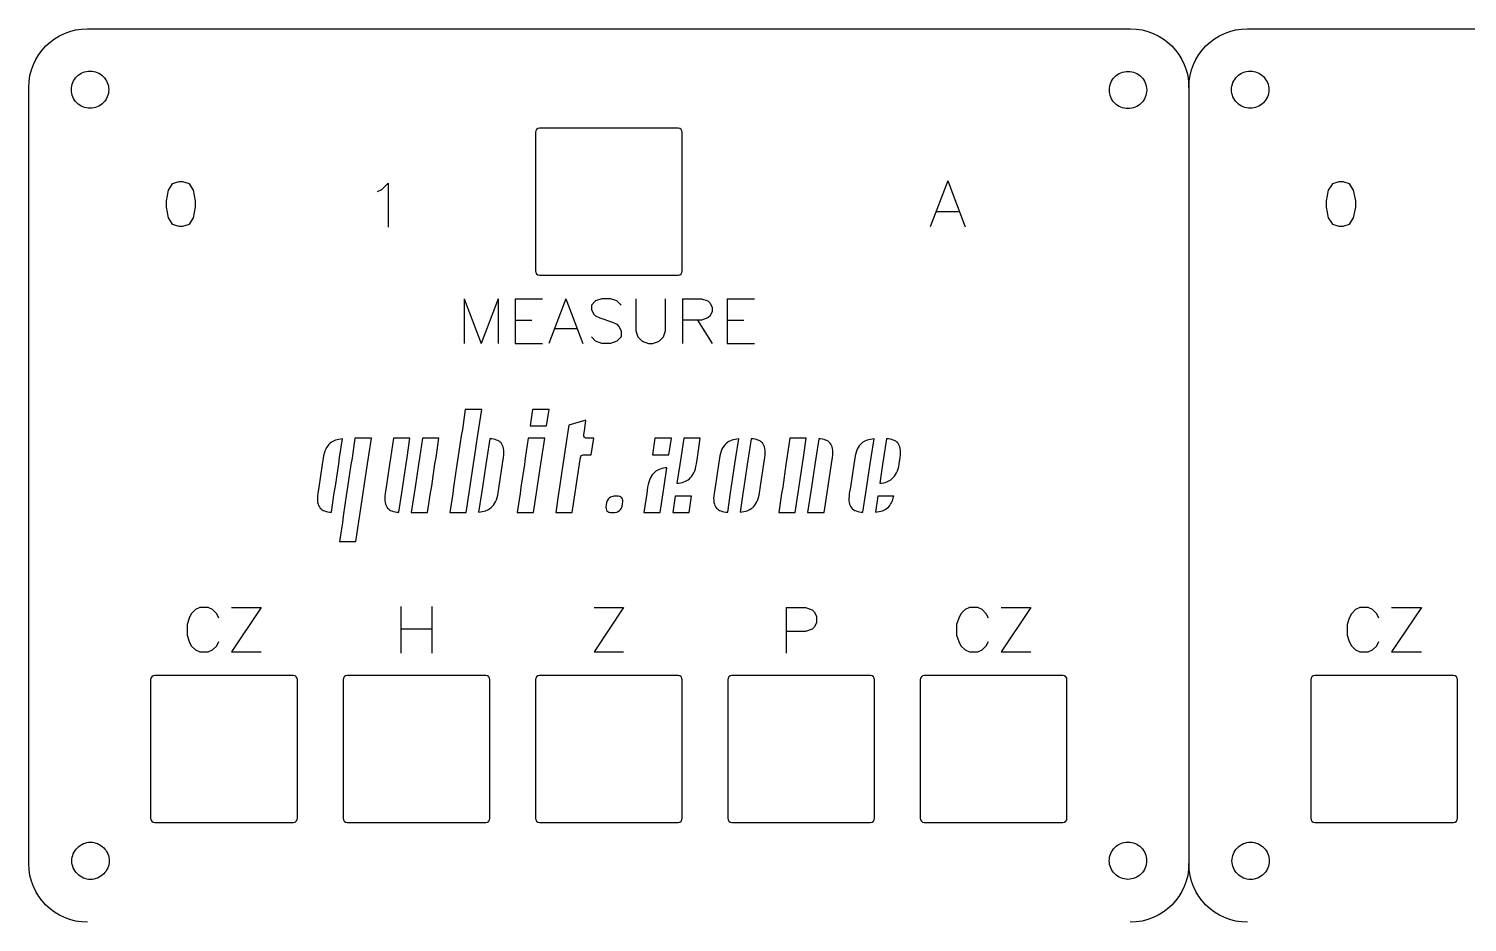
# Model space of a CAD drawing. Extents: x 0 to 498, y 0 to 383.
# Drawn here: x 0 to 123.4, y 306.8 to 383.5 of the extents above; entities that cross this region are included whole.
import ezdxf

# ---------------------------------------------------------------- set-up
doc = ezdxf.new("R2010")
doc.units = 0
doc.layers.get('0').update_dxf_attribs({"true_color": 0xffffff})

msp = doc.modelspace()

# ---------------------------------------------------------------- linework, layer by layer
at = {"color": 1, "true_color": 0xff0000}
for p, q in [((5.03, 383.5), (94.53, 383.5)), ((5.03, 383.5), (5.03, 383.5)), ((104.58, 383.5), (194.09, 383.5)), ((104.58, 383.5), (104.58, 383.5)), ((0, 311.83), (0, 378.47)), ((6.86, 378.27), (6.86, 378.27)), ((95.94, 378.24), (95.94, 378.24)), ((99.56, 378.47), (99.56, 311.83)), ((106.42, 378.27), (106.42, 378.27)), ((55.73, 374.96), (43.83, 374.96)), ((43.83, 362.35), (55.73, 362.35)), ((38.87, 350.82), (37.46, 350.82)), ((37.46, 350.82), (37.46, 350.82)), ((38.63, 349.18), (38.87, 350.82)), ((43.24, 350.82), (43.03, 349.4)), ((44.65, 350.82), (43.24, 350.82)), ((44.44, 349.4), (44.65, 350.82)), ((43.03, 349.4), (44.44, 349.4)), ((46.34, 349.47), (46.29, 349.11)), ((47.82, 349.9), (46.34, 349.47)), ((47.71, 349.18), (47.82, 349.9)), ((47.82, 349.9), (47.82, 349.9)), ((26.68, 346.7), (26.92, 348.3)), ((29.41, 348.34), (27.99, 348.34)), ((27.99, 348.34), (27.99, 348.34)), ((29.16, 346.7), (29.41, 348.34)), ((31.3, 348.34), (31.04, 346.63)), ((32.71, 348.34), (31.3, 348.34)), ((32.46, 346.7), (32.71, 348.34)), ((33.78, 348.34), (33.52, 346.63)), ((35.19, 348.34), (33.78, 348.34)), ((34.95, 346.7), (35.19, 348.34)), ((37.12, 348.56), (36.83, 346.63)), ((37.21, 349.11), (37.12, 348.56)), ((38.25, 346.7), (38.54, 348.63)), ((38.54, 348.63), (38.63, 349.18)), ((39.56, 348.31), (39.31, 346.63)), ((39.56, 348.31), (39.56, 348.31)), ((44.28, 348.34), (42.87, 348.34)), ((44.03, 346.7), (44.28, 348.34)), ((46.21, 348.56), (45.92, 346.63)), ((46.29, 349.11), (46.21, 348.56)), ((47.63, 348.63), (47.71, 349.18)), ((48.27, 346.92), (48.48, 348.34)), ((53.74, 348.34), (53.53, 346.92)), ((55.15, 348.34), (53.74, 348.34)), ((54.94, 346.92), (55.15, 348.34)), ((57.63, 348.34), (56.21, 348.34)), ((56.21, 348.34), (56.21, 348.34)), ((57.39, 346.7), (57.63, 348.34)), ((60.69, 346.7), (60.93, 348.3)), ((62, 348.31), (61.74, 346.63)), ((62, 348.31), (62, 348.31)), ((65.32, 348.34), (65.06, 346.63)), ((66.73, 348.34), (65.32, 348.34)), ((66.49, 346.7), (66.73, 348.34)), ((67.79, 348.31), (67.54, 346.63)), ((67.79, 348.31), (67.79, 348.31)), ((72.3, 346.7), (72.54, 348.3)), ((73.61, 348.31), (73.36, 346.63)), ((73.61, 348.31), (73.61, 348.31)), ((47.59, 346.92), (48.27, 346.92)), ((53.53, 346.92), (54.94, 346.92)), ((25.18, 346.08), (24.89, 344.15)), ((25.26, 346.63), (25.18, 346.08)), ((26.31, 344.22), (26.6, 346.15)), ((26.6, 346.15), (26.68, 346.7)), ((27.65, 346.08), (27.36, 344.15)), ((27.74, 346.63), (27.65, 346.08)), ((28.79, 344.22), (29.08, 346.15)), ((29.08, 346.15), (29.16, 346.7)), ((30.96, 346.08), (30.67, 344.15)), ((31.04, 346.63), (30.96, 346.08)), ((32.38, 346.15), (32.46, 346.7)), ((33.44, 346.08), (33.15, 344.15)), ((33.52, 346.63), (33.44, 346.08)), ((34.86, 346.15), (34.95, 346.7)), ((36.75, 346.08), (36.46, 344.15)), ((36.83, 346.63), (36.75, 346.08)), ((38.17, 346.15), (38.25, 346.7)), ((39.22, 346.08), (38.94, 344.15)), ((39.31, 346.63), (39.22, 346.08)), ((40.36, 344.22), (40.65, 346.15)), ((40.65, 346.15), (40.73, 346.7)), ((42.53, 346.08), (42.24, 344.15)), ((42.61, 346.63), (42.53, 346.08)), ((43.66, 344.22), (43.95, 346.15)), ((43.95, 346.15), (44.03, 346.7)), ((45.83, 346.08), (45.55, 344.15)), ((45.92, 346.63), (45.83, 346.08)), ((46.97, 344.22), (47.25, 346.15)), ((47.25, 346.15), (47.34, 346.7)), ((54.53, 344.22), (54.77, 345.82)), ((54.77, 345.82), (54.77, 345.82)), ((55.88, 346.08), (55.63, 344.48)), ((55.96, 346.63), (55.88, 346.08)), ((57.3, 346.15), (57.39, 346.7)), ((59.18, 346.08), (58.9, 344.15)), ((59.27, 346.63), (59.18, 346.08)), ((60.6, 346.15), (60.69, 346.7)), ((61.66, 346.08), (61.37, 344.15)), ((61.74, 346.63), (61.66, 346.08)), ((62.8, 344.22), (63.08, 346.15)), ((63.08, 346.15), (63.17, 346.7)), ((64.98, 346.08), (64.7, 344.15)), ((65.06, 346.63), (64.98, 346.08)), ((66.4, 346.15), (66.49, 346.7)), ((67.46, 346.08), (67.17, 344.15)), ((67.54, 346.63), (67.46, 346.08)), ((68.88, 346.15), (68.97, 346.7)), ((70.8, 346.08), (70.51, 344.15)), ((70.88, 346.63), (70.8, 346.08)), ((71.93, 344.22), (72.22, 346.15)), ((72.22, 346.15), (72.3, 346.7)), ((73.27, 346.08), (73.03, 344.48)), ((73.36, 346.63), (73.27, 346.08)), ((74.7, 346.15), (74.78, 346.7)), ((74.78, 346.7), (74.78, 346.7)), ((24.89, 344.15), (24.8, 343.59)), ((25.97, 341.99), (26.22, 343.67)), ((26.22, 343.67), (26.31, 344.22)), ((27.28, 343.6), (26.99, 341.67)), ((27.36, 344.15), (27.28, 343.6)), ((28.71, 343.67), (28.79, 344.22)), ((30.67, 344.15), (30.59, 343.59)), ((31.76, 341.99), (32.01, 343.67)), ((32.01, 343.67), (32.1, 344.22)), ((33.07, 343.59), (32.82, 341.96)), ((33.15, 344.15), (33.07, 343.59)), ((34.23, 341.96), (34.49, 343.67)), ((34.49, 343.67), (34.58, 344.22)), ((36.38, 343.59), (36.13, 341.96)), ((36.46, 344.15), (36.38, 343.59)), ((37.54, 341.96), (37.8, 343.67)), ((37.8, 343.67), (37.88, 344.22)), ((38.85, 343.59), (38.61, 342)), ((38.94, 344.15), (38.85, 343.59)), ((40.28, 343.67), (40.36, 344.22)), ((42.16, 343.6), (41.91, 341.96)), ((42.24, 344.15), (42.16, 343.6)), ((43.32, 341.96), (43.58, 343.67)), ((43.58, 343.67), (43.66, 344.22)), ((45.46, 343.59), (45.22, 341.96)), ((45.55, 344.15), (45.46, 343.59)), ((46.63, 341.96), (46.88, 343.67)), ((46.88, 343.67), (46.97, 344.22)), ((50.39, 343.38), (50.39, 343.38)), ((53.03, 343.6), (52.78, 341.96)), ((53.11, 344.15), (53.03, 343.6)), ((54.19, 341.96), (54.45, 343.67)), ((54.45, 343.67), (54.53, 344.22)), ((55.47, 343.38), (55.26, 341.96)), ((56.88, 343.38), (55.47, 343.38)), ((56.67, 341.96), (56.88, 343.38)), ((58.9, 344.15), (58.81, 343.59)), ((59.98, 341.99), (60.23, 343.67)), ((60.23, 343.67), (60.32, 344.22)), ((61.29, 343.59), (61.05, 342)), ((61.37, 344.15), (61.29, 343.59)), ((62.72, 343.67), (62.8, 344.22)), ((64.61, 343.59), (64.36, 341.96)), ((64.7, 344.15), (64.61, 343.59)), ((65.77, 341.96), (66.03, 343.67)), ((66.03, 343.67), (66.12, 344.22)), ((67.09, 343.59), (66.84, 341.96)), ((67.17, 344.15), (67.09, 343.59)), ((68.25, 341.96), (68.51, 343.67)), ((68.51, 343.67), (68.6, 344.22)), ((70.51, 344.15), (70.42, 343.59)), ((71.59, 341.99), (71.84, 343.67)), ((71.84, 343.67), (71.93, 344.22)), ((72.87, 343.38), (72.66, 342)), ((74.24, 343.38), (72.87, 343.38)), ((32.82, 341.96), (34.23, 341.96)), ((36.13, 341.96), (37.54, 341.96)), ((41.91, 341.96), (43.32, 341.96)), ((45.22, 341.96), (46.63, 341.96)), ((52.78, 341.96), (54.19, 341.96)), ((55.26, 341.96), (56.67, 341.96)), ((64.36, 341.96), (65.77, 341.96)), ((66.84, 341.96), (68.25, 341.96)), ((26.91, 341.11), (26.66, 339.48)), ((26.99, 341.67), (26.91, 341.11)), ((28.08, 339.48), (28.34, 341.19)), ((28.34, 341.19), (28.42, 341.74)), ((26.66, 339.48), (28.08, 339.48)), ((22.71, 327.97), (10.81, 327.97)), ((39.22, 327.97), (27.32, 327.97)), ((55.73, 327.97), (43.83, 327.97)), ((72.24, 327.97), (60.34, 327.97)), ((88.75, 327.97), (76.85, 327.97)), ((122.27, 327.97), (110.37, 327.97)), ((10.81, 315.36), (22.71, 315.36)), ((43.83, 315.36), (55.73, 315.36)), ((60.34, 315.36), (72.24, 315.36)), ((76.85, 315.36), (88.75, 315.36)), ((110.37, 315.36), (122.27, 315.36)), ((6.9, 312.07), (6.9, 312.07)), ((95.93, 312.08), (95.93, 312.08)), ((106.46, 312.07), (106.46, 312.07))]:
    msp.add_line(p, q, dxfattribs=at)
at = {"color": 7, "true_color": 0xffffff}
for p, q in [((12.87, 370.37), (12.32, 370.19)), ((13.23, 370.37), (12.87, 370.37)), ((13.78, 370.19), (13.23, 370.37)), ((78.87, 370.43), (77.37, 366.49)), ((78.87, 370.43), (80.36, 366.49)), ((112.43, 370.37), (111.88, 370.19)), ((112.79, 370.37), (112.43, 370.37)), ((113.34, 370.19), (112.79, 370.37)), ((11.96, 369.64), (11.78, 368.73)), ((12.32, 370.19), (11.96, 369.64)), ((14.14, 369.64), (13.78, 370.19)), ((14.32, 368.73), (14.14, 369.64)), ((29.93, 369.52), (30.29, 369.7)), ((30.29, 369.7), (30.83, 370.24)), ((30.83, 370.24), (30.83, 366.46)), ((111.52, 369.64), (111.34, 368.73)), ((111.88, 370.19), (111.52, 369.64)), ((113.7, 369.64), (113.34, 370.19)), ((113.88, 368.73), (113.7, 369.64)), ((11.78, 368.73), (11.78, 368.19)), ((11.78, 368.19), (11.96, 367.28)), ((14.14, 367.28), (14.32, 368.19)), ((14.32, 368.19), (14.32, 368.73)), ((111.34, 368.73), (111.34, 368.19)), ((111.34, 368.19), (111.52, 367.28)), ((113.7, 367.28), (113.88, 368.19)), ((113.88, 368.19), (113.88, 368.73)), ((11.96, 367.28), (12.32, 366.73)), ((12.32, 366.73), (12.87, 366.55)), ((13.23, 366.55), (13.78, 366.73)), ((13.78, 366.73), (14.14, 367.28)), ((77.93, 367.81), (79.8, 367.81)), ((111.52, 367.28), (111.88, 366.73)), ((111.88, 366.73), (112.43, 366.55)), ((112.79, 366.55), (113.34, 366.73)), ((113.34, 366.73), (113.7, 367.28)), ((12.87, 366.55), (13.23, 366.55)), ((112.43, 366.55), (112.79, 366.55)), ((37.36, 360.31), (37.36, 356.49)), ((37.36, 360.31), (38.82, 356.49)), ((40.27, 360.31), (38.82, 356.49)), ((40.27, 360.31), (40.27, 356.49)), ((41.73, 360.31), (41.73, 356.49)), ((41.73, 360.31), (44.09, 360.31)), ((46.09, 360.31), (44.64, 356.49)), ((46.09, 360.31), (47.55, 356.49)), ((48.64, 360.13), (48.28, 359.76)), ((48.28, 359.76), (48.28, 359.4)), ((48.28, 359.4), (48.46, 359.04)), ((49.19, 360.31), (48.64, 360.13)), ((49.92, 360.31), (49.19, 360.31)), ((50.46, 360.13), (49.92, 360.31)), ((50.83, 359.76), (50.46, 360.13)), ((52.1, 360.31), (52.1, 357.58)), ((54.65, 357.58), (54.65, 360.31)), ((56.1, 360.31), (56.1, 356.49)), ((56.1, 360.31), (57.74, 360.31)), ((57.74, 360.31), (58.29, 360.13)), ((58.29, 360.13), (58.47, 359.95)), ((58.47, 359.95), (58.65, 359.58)), ((58.65, 359.58), (58.65, 359.22)), ((59.93, 360.31), (59.93, 356.49)), ((59.93, 360.31), (62.29, 360.31)), ((41.73, 358.49), (43.18, 358.49)), ((48.46, 359.04), (48.64, 358.86)), ((48.64, 358.86), (49.01, 358.67)), ((49.01, 358.67), (50.1, 358.31)), ((50.1, 358.31), (50.46, 358.13)), ((50.46, 358.13), (50.64, 357.95)), ((57.74, 358.49), (56.1, 358.49)), ((57.38, 358.49), (58.65, 356.49)), ((58.29, 358.67), (57.74, 358.49)), ((58.47, 358.86), (58.29, 358.67)), ((58.65, 359.22), (58.47, 358.86)), ((59.93, 358.49), (61.38, 358.49)), ((45.18, 357.76), (47, 357.76)), ((48.64, 356.67), (48.28, 357.04)), ((50.83, 357.04), (50.46, 356.67)), ((50.64, 357.95), (50.83, 357.58)), ((50.83, 357.58), (50.83, 357.04)), ((52.1, 357.58), (52.28, 357.04)), ((52.28, 357.04), (52.65, 356.67)), ((54.1, 356.67), (54.47, 357.04)), ((54.47, 357.04), (54.65, 357.58)), ((41.73, 356.49), (44.09, 356.49)), ((49.19, 356.49), (48.64, 356.67)), ((49.92, 356.49), (49.19, 356.49)), ((50.46, 356.67), (49.92, 356.49)), ((52.65, 356.67), (53.19, 356.49)), ((53.19, 356.49), (53.56, 356.49)), ((53.56, 356.49), (54.1, 356.67)), ((59.93, 356.49), (62.29, 356.49)), ((14.31, 333.64), (13.95, 333.27)), ((14.68, 333.82), (14.31, 333.64)), ((15.4, 333.82), (14.68, 333.82)), ((15.77, 333.64), (15.4, 333.82)), ((16.13, 333.27), (15.77, 333.64)), ((19.95, 333.82), (17.4, 330)), ((17.4, 333.82), (19.95, 333.82)), ((31.94, 333.91), (31.94, 329.91)), ((34.6, 333.91), (34.6, 329.91)), ((51.05, 333.82), (48.51, 330)), ((48.51, 333.82), (51.05, 333.82)), ((64.99, 333.82), (64.99, 329.91)), ((64.99, 333.82), (66.66, 333.82)), ((66.66, 333.82), (67.22, 333.63)), ((67.22, 333.63), (67.41, 333.44)), ((67.41, 333.44), (67.59, 333.07)), ((80.35, 333.64), (79.99, 333.27)), ((80.72, 333.82), (80.35, 333.64)), ((81.44, 333.82), (80.72, 333.82)), ((81.81, 333.64), (81.44, 333.82)), ((82.17, 333.27), (81.81, 333.64)), ((85.99, 333.82), (83.44, 330)), ((83.44, 333.82), (85.99, 333.82)), ((113.87, 333.64), (113.51, 333.27)), ((114.24, 333.82), (113.87, 333.64)), ((114.96, 333.82), (114.24, 333.82)), ((115.33, 333.64), (114.96, 333.82)), ((115.69, 333.27), (115.33, 333.64)), ((119.51, 333.82), (116.96, 330)), ((116.96, 333.82), (119.51, 333.82)), ((13.77, 332.91), (13.59, 332.36)), ((13.59, 332.36), (13.59, 331.45)), ((13.95, 333.27), (13.77, 332.91)), ((16.31, 332.91), (16.13, 333.27)), ((67.41, 332.14), (67.22, 331.95)), ((67.59, 332.51), (67.41, 332.14)), ((67.59, 333.07), (67.59, 332.51)), ((79.81, 332.91), (79.63, 332.36)), ((79.63, 332.36), (79.63, 331.45)), ((79.99, 333.27), (79.81, 332.91)), ((82.35, 332.91), (82.17, 333.27)), ((113.33, 332.91), (113.15, 332.36)), ((113.15, 332.36), (113.15, 331.45)), ((113.51, 333.27), (113.33, 332.91)), ((115.87, 332.91), (115.69, 333.27)), ((13.59, 331.45), (13.77, 330.91)), ((13.77, 330.91), (13.95, 330.54)), ((16.13, 330.54), (16.31, 330.91)), ((31.94, 332), (34.6, 332)), ((66.66, 331.77), (64.99, 331.77)), ((67.22, 331.95), (66.66, 331.77)), ((79.63, 331.45), (79.81, 330.91)), ((79.81, 330.91), (79.99, 330.54)), ((82.17, 330.54), (82.35, 330.91)), ((113.15, 331.45), (113.33, 330.91)), ((113.33, 330.91), (113.51, 330.54)), ((115.69, 330.54), (115.87, 330.91)), ((13.95, 330.54), (14.31, 330.18)), ((14.31, 330.18), (14.68, 330)), ((14.68, 330), (15.4, 330)), ((15.4, 330), (15.77, 330.18)), ((15.77, 330.18), (16.13, 330.54)), ((17.4, 330), (19.95, 330)), ((48.51, 330), (51.05, 330)), ((79.99, 330.54), (80.35, 330.18)), ((80.35, 330.18), (80.72, 330)), ((80.72, 330), (81.44, 330)), ((81.44, 330), (81.81, 330.18)), ((81.81, 330.18), (82.17, 330.54)), ((83.44, 330), (85.99, 330)), ((113.51, 330.54), (113.87, 330.18)), ((113.87, 330.18), (114.24, 330)), ((114.24, 330), (114.96, 330)), ((114.96, 330), (115.33, 330.18)), ((115.33, 330.18), (115.69, 330.54)), ((116.96, 330), (119.51, 330))]:
    msp.add_line(p, q, dxfattribs=at)
at = {"color": 1, "true_color": 0xff0000}
for points in [[(0, 378.47), (0, 381.25), (2.24, 383.5), (5.03, 383.5)], [(94.53, 383.5), (97.32, 383.5), (99.56, 381.25), (99.56, 378.47)], [(99.56, 378.47), (99.56, 381.25), (101.8, 383.5), (104.58, 383.5)], [(3.66, 378.27), (3.66, 378.69), (3.83, 379.1), (4.13, 379.4)], [(4.13, 379.4), (4.43, 379.7), (4.84, 379.87), (5.26, 379.87)], [(5.26, 379.87), (5.69, 379.87), (6.09, 379.7), (6.39, 379.4)], [(6.39, 379.4), (6.69, 379.1), (6.86, 378.69), (6.86, 378.27)], [(92.74, 378.24), (92.74, 378.67), (92.9, 379.08), (93.2, 379.38)], [(93.2, 379.38), (93.5, 379.68), (93.91, 379.84), (94.34, 379.84)], [(94.34, 379.84), (94.76, 379.84), (95.17, 379.68), (95.47, 379.38)], [(95.47, 379.38), (95.77, 379.08), (95.94, 378.67), (95.94, 378.24)], [(103.22, 378.27), (103.22, 378.69), (103.39, 379.1), (103.69, 379.4)], [(103.69, 379.4), (103.99, 379.7), (104.4, 379.87), (104.82, 379.87)], [(104.82, 379.87), (105.25, 379.87), (105.65, 379.7), (105.95, 379.4)], [(105.95, 379.4), (106.25, 379.1), (106.42, 378.69), (106.42, 378.27)], [(4.13, 377.14), (3.83, 377.44), (3.66, 377.84), (3.66, 378.27)], [(6.86, 378.27), (6.86, 377.84), (6.69, 377.44), (6.39, 377.14)], [(93.2, 377.11), (92.9, 377.41), (92.74, 377.82), (92.74, 378.24)], [(95.94, 378.24), (95.94, 377.82), (95.77, 377.41), (95.47, 377.11)], [(103.69, 377.14), (103.39, 377.44), (103.22, 377.84), (103.22, 378.27)], [(106.42, 378.27), (106.42, 377.84), (106.25, 377.44), (105.95, 377.14)], [(5.26, 376.67), (4.84, 376.67), (4.43, 376.84), (4.13, 377.14)], [(6.39, 377.14), (6.09, 376.84), (5.69, 376.67), (5.26, 376.67)], [(94.34, 376.64), (93.91, 376.64), (93.5, 376.81), (93.2, 377.11)], [(95.47, 377.11), (95.17, 376.81), (94.76, 376.64), (94.34, 376.64)], [(104.82, 376.67), (104.4, 376.67), (103.99, 376.84), (103.69, 377.14)], [(105.95, 377.14), (105.65, 376.84), (105.25, 376.67), (104.82, 376.67)], [(43.83, 374.96), (43.63, 374.96), (43.48, 374.8), (43.48, 374.61)], [(43.48, 374.61), (43.48, 374.61), (43.48, 362.71), (43.48, 362.71)], [(56.08, 374.61), (56.08, 374.8), (55.92, 374.96), (55.73, 374.96)], [(56.08, 362.71), (56.08, 362.71), (56.08, 374.61), (56.08, 374.61)], [(43.48, 362.71), (43.48, 362.51), (43.63, 362.35), (43.83, 362.35)], [(55.73, 362.35), (55.92, 362.35), (56.08, 362.51), (56.08, 362.71)], [(37.46, 350.82), (37.46, 350.82), (37.21, 349.11), (37.21, 349.11)], [(26.92, 348.3), (26.49, 348.25), (26.13, 348.14), (25.87, 347.92)], [(27.99, 348.34), (27.99, 348.34), (27.74, 346.63), (27.74, 346.63)], [(37.21, 349.11), (37.21, 349.11), (37.21, 349.11), (37.21, 349.11)], [(40.53, 347.95), (40.35, 348.16), (40.02, 348.27), (39.56, 348.31)], [(42.87, 348.34), (42.87, 348.34), (42.61, 346.63), (42.61, 346.63)], [(46.29, 349.11), (46.29, 349.11), (46.29, 349.11), (46.29, 349.11)], [(47.69, 348.43), (47.64, 348.48), (47.62, 348.56), (47.63, 348.63)], [(47.88, 348.34), (47.81, 348.34), (47.74, 348.37), (47.69, 348.43)], [(48.48, 348.34), (48.48, 348.34), (47.88, 348.34), (47.88, 348.34)], [(56.21, 348.34), (56.21, 348.34), (55.96, 346.63), (55.96, 346.63)], [(60.93, 348.3), (60.5, 348.25), (60.13, 348.14), (59.88, 347.92)], [(62.96, 347.95), (62.78, 348.16), (62.45, 348.27), (62, 348.31)], [(68.76, 347.95), (68.58, 348.16), (68.25, 348.27), (67.79, 348.31)], [(72.54, 348.3), (72.1, 348.25), (71.74, 348.14), (71.49, 347.92)], [(74.57, 347.95), (74.39, 348.16), (74.06, 348.27), (73.61, 348.31)], [(25.87, 347.92), (25.56, 347.65), (25.35, 347.23), (25.26, 346.63)], [(40.73, 346.7), (40.82, 347.3), (40.74, 347.7), (40.53, 347.95)], [(47.34, 346.7), (47.36, 346.83), (47.46, 346.92), (47.59, 346.92)], [(59.88, 347.92), (59.57, 347.65), (59.36, 347.23), (59.27, 346.63)], [(63.17, 346.7), (63.26, 347.3), (63.17, 347.7), (62.96, 347.95)], [(68.97, 346.7), (69.06, 347.3), (68.97, 347.7), (68.76, 347.95)], [(71.49, 347.92), (71.18, 347.65), (70.97, 347.23), (70.88, 346.63)], [(74.78, 346.7), (74.87, 347.3), (74.78, 347.7), (74.57, 347.95)], [(25.26, 346.63), (25.26, 346.63), (25.26, 346.63), (25.26, 346.63)], [(27.74, 346.63), (27.74, 346.63), (27.74, 346.63), (27.74, 346.63)], [(32.1, 344.22), (32.1, 344.22), (32.38, 346.15), (32.38, 346.15)], [(32.38, 346.15), (32.38, 346.15), (32.38, 346.15), (32.38, 346.15)], [(34.58, 344.22), (34.58, 344.22), (34.86, 346.15), (34.86, 346.15)], [(34.86, 346.15), (34.86, 346.15), (34.86, 346.15), (34.86, 346.15)], [(37.88, 344.22), (37.88, 344.22), (38.17, 346.15), (38.17, 346.15)], [(38.17, 346.15), (38.17, 346.15), (38.17, 346.15), (38.17, 346.15)], [(40.65, 346.15), (40.65, 346.15), (40.65, 346.15), (40.65, 346.15)], [(42.61, 346.63), (42.61, 346.63), (42.61, 346.63), (42.61, 346.63)], [(47.25, 346.15), (47.25, 346.15), (47.25, 346.15), (47.25, 346.15)], [(54.77, 345.82), (54.34, 345.77), (53.98, 345.66), (53.72, 345.44)], [(55.96, 346.63), (55.96, 346.63), (55.96, 346.63), (55.96, 346.63)], [(56.69, 344.86), (57, 345.13), (57.21, 345.55), (57.3, 346.15)], [(60.32, 344.22), (60.32, 344.22), (60.6, 346.15), (60.6, 346.15)], [(60.6, 346.15), (60.6, 346.15), (60.6, 346.15), (60.6, 346.15)], [(63.08, 346.15), (63.08, 346.15), (63.08, 346.15), (63.08, 346.15)], [(66.12, 344.22), (66.12, 344.22), (66.4, 346.15), (66.4, 346.15)], [(66.4, 346.15), (66.4, 346.15), (66.4, 346.15), (66.4, 346.15)], [(68.6, 344.22), (68.6, 344.22), (68.88, 346.15), (68.88, 346.15)], [(68.88, 346.15), (68.88, 346.15), (68.88, 346.15), (68.88, 346.15)], [(70.88, 346.63), (70.88, 346.63), (70.88, 346.63), (70.88, 346.63)], [(73.36, 346.63), (73.36, 346.63), (73.36, 346.63), (73.36, 346.63)], [(74.08, 344.86), (74.4, 345.13), (74.61, 345.55), (74.7, 346.15)], [(53.72, 345.44), (53.41, 345.17), (53.2, 344.75), (53.11, 344.15)], [(55.63, 344.48), (56.07, 344.52), (56.43, 344.64), (56.69, 344.86)], [(73.03, 344.48), (73.47, 344.52), (73.83, 344.64), (74.08, 344.86)], [(24.8, 343.59), (24.71, 342.99), (24.8, 342.6), (25.01, 342.35)], [(26.22, 343.67), (26.22, 343.67), (26.22, 343.67), (26.22, 343.67)], [(28.42, 341.74), (28.42, 341.74), (28.71, 343.67), (28.71, 343.67)], [(28.71, 343.67), (28.71, 343.67), (28.71, 343.67), (28.71, 343.67)], [(30.59, 343.59), (30.5, 342.99), (30.59, 342.6), (30.8, 342.35)], [(30.67, 344.15), (30.67, 344.15), (30.67, 344.15), (30.67, 344.15)], [(33.15, 344.15), (33.15, 344.15), (33.15, 344.15), (33.15, 344.15)], [(36.46, 344.15), (36.46, 344.15), (36.46, 344.15), (36.46, 344.15)], [(38.94, 344.15), (38.94, 344.15), (38.94, 344.15), (38.94, 344.15)], [(39.66, 342.38), (39.98, 342.65), (40.19, 343.07), (40.28, 343.67)], [(43.58, 343.67), (43.58, 343.67), (43.58, 343.67), (43.58, 343.67)], [(45.55, 344.15), (45.55, 344.15), (45.55, 344.15), (45.55, 344.15)], [(49.81, 343.2), (49.68, 343.09), (49.58, 342.91), (49.54, 342.63)], [(50.39, 343.38), (50.12, 343.38), (49.93, 343.31), (49.81, 343.2)], [(50.89, 343.23), (50.81, 343.31), (50.67, 343.38), (50.39, 343.38)], [(50.96, 342.71), (51.01, 342.99), (50.96, 343.14), (50.89, 343.23)], [(54.45, 343.67), (54.45, 343.67), (54.45, 343.67), (54.45, 343.67)], [(58.81, 343.59), (58.72, 342.99), (58.81, 342.6), (59.02, 342.35)], [(58.9, 344.15), (58.9, 344.15), (58.9, 344.15), (58.9, 344.15)], [(61.37, 344.15), (61.37, 344.15), (61.37, 344.15), (61.37, 344.15)], [(62.1, 342.38), (62.41, 342.65), (62.62, 343.07), (62.72, 343.67)], [(64.7, 344.15), (64.7, 344.15), (64.7, 344.15), (64.7, 344.15)], [(67.17, 344.15), (67.17, 344.15), (67.17, 344.15), (67.17, 344.15)], [(70.42, 343.59), (70.33, 342.99), (70.42, 342.6), (70.63, 342.35)], [(71.84, 343.67), (71.84, 343.67), (71.84, 343.67), (71.84, 343.67)], [(73.71, 342.38), (73.97, 342.6), (74.13, 342.95), (74.24, 343.38)], [(25.01, 342.35), (25.19, 342.14), (25.52, 342.02), (25.97, 341.99)], [(30.8, 342.35), (30.97, 342.14), (31.3, 342.02), (31.76, 341.99)], [(38.61, 342), (39.05, 342.04), (39.41, 342.16), (39.66, 342.38)], [(49.54, 342.63), (49.5, 342.35), (49.55, 342.19), (49.62, 342.11)], [(49.62, 342.11), (49.69, 342.02), (49.83, 341.96), (50.11, 341.96)], [(50.11, 341.96), (50.39, 341.96), (50.57, 342.02), (50.7, 342.14)], [(50.7, 342.14), (50.83, 342.25), (50.92, 342.42), (50.96, 342.71)], [(59.02, 342.35), (59.2, 342.14), (59.52, 342.02), (59.98, 341.99)], [(61.05, 342), (61.48, 342.04), (61.84, 342.16), (62.1, 342.38)], [(70.63, 342.35), (70.81, 342.14), (71.14, 342.02), (71.59, 341.99)], [(72.66, 342), (73.1, 342.04), (73.46, 342.16), (73.71, 342.38)], [(26.99, 341.67), (26.99, 341.67), (26.99, 341.67), (26.99, 341.67)], [(10.81, 327.97), (10.61, 327.97), (10.46, 327.81), (10.46, 327.62)], [(10.46, 327.62), (10.46, 327.62), (10.46, 315.72), (10.46, 315.72)], [(23.06, 327.62), (23.06, 327.81), (22.91, 327.97), (22.71, 327.97)], [(23.06, 315.72), (23.06, 315.72), (23.06, 327.62), (23.06, 327.62)], [(27.32, 327.97), (27.12, 327.97), (26.97, 327.81), (26.97, 327.62)], [(26.97, 327.62), (26.97, 327.62), (26.97, 315.72), (26.97, 315.72)], [(39.57, 327.62), (39.57, 327.81), (39.42, 327.97), (39.22, 327.97)], [(39.57, 315.72), (39.57, 315.72), (39.57, 327.62), (39.57, 327.62)], [(43.83, 327.97), (43.63, 327.97), (43.48, 327.81), (43.48, 327.62)], [(43.48, 327.62), (43.48, 327.62), (43.48, 315.72), (43.48, 315.72)], [(56.08, 327.62), (56.08, 327.81), (55.92, 327.97), (55.73, 327.97)], [(56.08, 315.72), (56.08, 315.72), (56.08, 327.62), (56.08, 327.62)], [(60.34, 327.97), (60.14, 327.97), (59.99, 327.81), (59.99, 327.62)], [(59.99, 327.62), (59.99, 327.62), (59.99, 315.72), (59.99, 315.72)], [(72.59, 327.62), (72.59, 327.81), (72.44, 327.97), (72.24, 327.97)], [(72.59, 315.72), (72.59, 315.72), (72.59, 327.62), (72.59, 327.62)], [(76.85, 327.97), (76.65, 327.97), (76.5, 327.81), (76.5, 327.62)], [(76.5, 327.62), (76.5, 327.62), (76.5, 315.72), (76.5, 315.72)], [(89.1, 327.62), (89.1, 327.81), (88.95, 327.97), (88.75, 327.97)], [(89.1, 315.72), (89.1, 315.72), (89.1, 327.62), (89.1, 327.62)], [(110.37, 327.97), (110.17, 327.97), (110.02, 327.81), (110.02, 327.62)], [(110.02, 327.62), (110.02, 327.62), (110.02, 315.72), (110.02, 315.72)], [(122.62, 327.62), (122.62, 327.81), (122.46, 327.97), (122.27, 327.97)], [(122.62, 315.72), (122.62, 315.72), (122.62, 327.62), (122.62, 327.62)], [(10.46, 315.72), (10.46, 315.52), (10.61, 315.36), (10.81, 315.36)], [(22.71, 315.36), (22.91, 315.36), (23.06, 315.52), (23.06, 315.72)], [(26.97, 315.72), (26.97, 315.52), (27.12, 315.36), (27.32, 315.36)], [(27.32, 315.36), (27.32, 315.36), (39.22, 315.36), (39.22, 315.36)], [(39.22, 315.36), (39.42, 315.36), (39.57, 315.52), (39.57, 315.72)], [(43.48, 315.72), (43.48, 315.52), (43.63, 315.36), (43.83, 315.36)], [(55.73, 315.36), (55.92, 315.36), (56.08, 315.52), (56.08, 315.72)], [(59.99, 315.72), (59.99, 315.52), (60.14, 315.36), (60.34, 315.36)], [(72.24, 315.36), (72.44, 315.36), (72.59, 315.52), (72.59, 315.72)], [(76.5, 315.72), (76.5, 315.52), (76.65, 315.36), (76.85, 315.36)], [(88.75, 315.36), (88.95, 315.36), (89.1, 315.52), (89.1, 315.72)], [(110.02, 315.72), (110.02, 315.52), (110.17, 315.36), (110.37, 315.36)], [(122.27, 315.36), (122.46, 315.36), (122.62, 315.52), (122.62, 315.72)], [(4.17, 313.2), (4.47, 313.5), (4.87, 313.67), (5.3, 313.67)], [(5.3, 313.67), (5.72, 313.67), (6.13, 313.5), (6.43, 313.2)], [(93.2, 313.21), (93.5, 313.51), (93.9, 313.68), (94.33, 313.68)], [(94.33, 313.68), (94.75, 313.68), (95.16, 313.51), (95.46, 313.21)], [(103.73, 313.2), (104.03, 313.5), (104.43, 313.67), (104.86, 313.67)], [(104.86, 313.67), (105.28, 313.67), (105.69, 313.5), (105.99, 313.2)], [(3.7, 312.07), (3.7, 312.49), (3.87, 312.9), (4.17, 313.2)], [(6.43, 313.2), (6.73, 312.9), (6.9, 312.49), (6.9, 312.07)], [(92.73, 312.08), (92.73, 312.5), (92.9, 312.91), (93.2, 313.21)], [(95.46, 313.21), (95.76, 312.91), (95.93, 312.5), (95.93, 312.08)], [(103.26, 312.07), (103.26, 312.49), (103.43, 312.9), (103.73, 313.2)], [(105.99, 313.2), (106.29, 312.9), (106.46, 312.49), (106.46, 312.07)], [(5.03, 306.8), (2.24, 306.8), (0, 309.04), (0, 311.83)], [(4.17, 310.94), (3.87, 311.24), (3.7, 311.64), (3.7, 312.07)], [(6.9, 312.07), (6.9, 311.64), (6.73, 311.24), (6.43, 310.94)], [(93.2, 310.95), (92.9, 311.25), (92.73, 311.65), (92.73, 312.08)], [(99.56, 311.83), (99.56, 309.04), (97.32, 306.8), (94.53, 306.8)], [(95.93, 312.08), (95.93, 311.65), (95.76, 311.25), (95.46, 310.95)], [(104.58, 306.8), (101.8, 306.8), (99.56, 309.04), (99.56, 311.83)], [(103.73, 310.94), (103.43, 311.24), (103.26, 311.64), (103.26, 312.07)], [(106.46, 312.07), (106.46, 311.64), (106.29, 311.24), (105.99, 310.94)], [(5.3, 310.47), (4.87, 310.47), (4.47, 310.64), (4.17, 310.94)], [(6.43, 310.94), (6.13, 310.64), (5.72, 310.47), (5.3, 310.47)], [(94.33, 310.48), (93.9, 310.48), (93.5, 310.65), (93.2, 310.95)], [(95.46, 310.95), (95.16, 310.65), (94.75, 310.48), (94.33, 310.48)], [(104.86, 310.47), (104.43, 310.47), (104.03, 310.64), (103.73, 310.94)], [(105.99, 310.94), (105.69, 310.64), (105.28, 310.47), (104.86, 310.47)]]:
    msp.add_open_spline(points, degree=3, dxfattribs=at)

doc.saveas('drawing.dxf')
